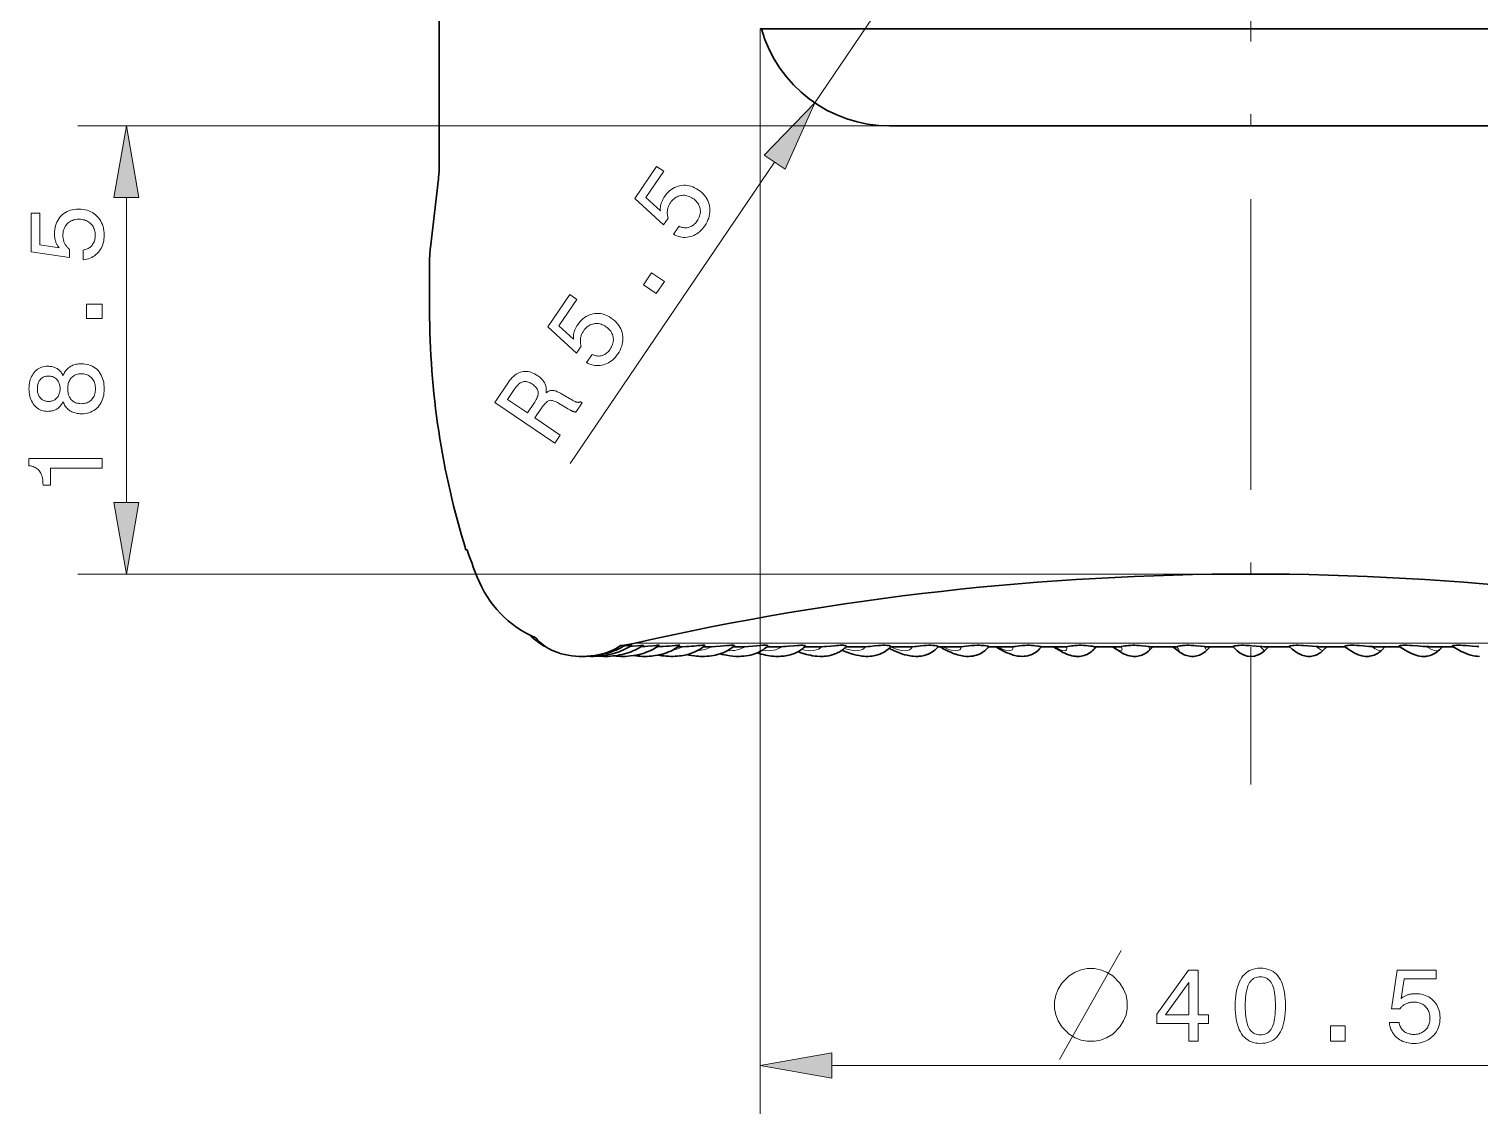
# Model space of a CAD drawing. Extents: x 0 to 297, y 0 to 546.
# Drawn here: x 107.9 to 167.8, y 94.2 to 139 of the extents above; entities that cross this region are included whole.
import ezdxf

# ---------------------------------------------------------------- set-up
doc = ezdxf.new("R2010")
doc.units = 0
doc.linetypes.add('DASHDOT', pattern=[18.5, 12, -3, 0.5, -3])

msp = doc.modelspace()

# ---------------------------------------------------------------- linework, layer by layer
at = {"color": 7, "linetype": 'DASHDOT', "lineweight": 13}
msp.add_line((158.337, 390.949), (158.337, 107.784), dxfattribs=at)
at = {"color": 7, "lineweight": 30}
for p, q in [((124.837, 133.37), (124.837, 249.87)), ((178.587, 138.97), (138.087, 138.97)), ((178.537, 138.97), (138.137, 138.97)), ((173.245, 134.97), (143.428, 134.97))]:
    msp.add_line(p, q, dxfattribs=at)
at = {"color": 7, "lineweight": 13, "ltscale": 0.1375}
msp.add_line((143.428, 140.47), (140.341, 135.918), dxfattribs=at)
at = {"color": 7, "lineweight": 13}
for p, q in [((138.087, 138.97), (138.087, 94.179)), ((143.428, 134.97), (109.917, 134.97)), ((158.335, 116.47), (109.917, 116.47)), ((180.638, 113.619), (132.925, 113.619)), ((141.041, 96.179), (175.632, 96.179))]:
    msp.add_line(p, q, dxfattribs=at)
at = {"color": 7, "lineweight": 13, "ltscale": 0.375788}
msp.add_line((138.682, 133.473), (130.245, 121.033), dxfattribs=at)
at = {"color": 7, "lineweight": 30, "ltscale": 0.071415}
msp.add_line((124.803, 132.788), (124.471, 129.951), dxfattribs=at)
at = {"color": 7, "lineweight": 13, "ltscale": 0.314779}
msp.add_line((111.917, 119.424), (111.917, 132.015), dxfattribs=at)
at = {"color": 7, "lineweight": 30, "ltscale": 0.05}
msp.add_line((124.437, 127.37), (124.437, 129.37), dxfattribs=at)
at = {"color": 7, "lineweight": 30, "ltscale": 0.00125}
msp.add_line((125.937, 117.47), (125.987, 117.47), dxfattribs=at)
at = {"color": 7, "lineweight": 30, "ltscale": 0.005158}
msp.add_line((132.305, 113.506), (132.51, 113.529), dxfattribs=at)
at = {"color": 7, "lineweight": 30, "ltscale": 0.000461597}
msp.add_line((133.836, 113.47), (133.854, 113.47), dxfattribs=at)
at = {"color": 7, "lineweight": 30, "ltscale": 0.003075}
msp.add_line((134.821, 113.47), (134.698, 113.47), dxfattribs=at)
at = {"color": 7, "lineweight": 30, "ltscale": 0.001268}
msp.add_line((134.821, 113.47), (134.872, 113.47), dxfattribs=at)
at = {"color": 7, "lineweight": 30, "ltscale": 0.00685}
msp.add_line((136.02, 113.47), (135.746, 113.47), dxfattribs=at)
at = {"color": 7, "lineweight": 30, "ltscale": 0.001198}
msp.add_line((136.02, 113.47), (136.068, 113.47), dxfattribs=at)
at = {"color": 7, "lineweight": 30, "ltscale": 0.010408}
msp.add_line((137.389, 113.47), (136.973, 113.47), dxfattribs=at)
at = {"color": 7, "lineweight": 30, "ltscale": 0.00112}
msp.add_line((137.389, 113.47), (137.434, 113.47), dxfattribs=at)
at = {"color": 7, "lineweight": 30, "ltscale": 0.013711}
msp.add_line((138.918, 113.47), (138.369, 113.47), dxfattribs=at)
at = {"color": 7, "lineweight": 30, "ltscale": 0.001033}
msp.add_line((138.918, 113.47), (138.959, 113.47), dxfattribs=at)
at = {"color": 7, "lineweight": 30, "ltscale": 0.016713}
msp.add_line((140.594, 113.47), (139.926, 113.47), dxfattribs=at)
at = {"color": 7, "lineweight": 30, "ltscale": 0.000938062}
msp.add_line((140.594, 113.47), (140.632, 113.47), dxfattribs=at)
at = {"color": 7, "lineweight": 30, "ltscale": 0.001349}
msp.add_line((141.464, 113.326), (141.513, 113.305), dxfattribs=at)
at = {"color": 7, "lineweight": 30, "ltscale": 0.019366}
msp.add_line((142.405, 113.47), (141.631, 113.47), dxfattribs=at)
at = {"color": 7, "lineweight": 30, "ltscale": 0.000835832}
msp.add_line((142.405, 113.47), (142.439, 113.47), dxfattribs=at)
at = {"color": 7, "lineweight": 30, "ltscale": 0.021621}
msp.add_line((144.338, 113.47), (143.473, 113.47), dxfattribs=at)
at = {"color": 7, "lineweight": 30, "ltscale": 0.00072788}
msp.add_line((144.338, 113.47), (144.367, 113.47), dxfattribs=at)
at = {"color": 7, "lineweight": 30, "ltscale": 0.000795094}
msp.add_line((145.422, 113.448), (145.442, 113.472), dxfattribs=at)
at = {"color": 7, "lineweight": 30, "ltscale": 0.023631}
msp.add_line((146.377, 113.47), (145.432, 113.47), dxfattribs=at)
at = {"color": 7, "lineweight": 30, "ltscale": 8.605e-05}
msp.add_line((145.442, 113.472), (145.443, 113.476), dxfattribs=at)
at = {"color": 7, "lineweight": 30, "ltscale": 0.000613828}
msp.add_line((146.377, 113.47), (146.401, 113.47), dxfattribs=at)
at = {"color": 7, "lineweight": 30, "ltscale": 0.002291}
msp.add_line((147.461, 113.402), (147.522, 113.47), dxfattribs=at)
at = {"color": 7, "lineweight": 30, "ltscale": 0.00040278}
msp.add_line((147.522, 113.47), (147.507, 113.476), dxfattribs=at)
at = {"color": 7, "lineweight": 30, "ltscale": 0.024622}
msp.add_line((148.507, 113.47), (147.522, 113.47), dxfattribs=at)
at = {"color": 7, "lineweight": 30, "ltscale": 0.000495201}
msp.add_line((148.507, 113.47), (148.527, 113.47), dxfattribs=at)
at = {"color": 7, "lineweight": 30, "ltscale": 0.003579}
msp.add_line((149.605, 113.365), (149.703, 113.47), dxfattribs=at)
at = {"color": 7, "lineweight": 30, "ltscale": 0.001037}
msp.add_line((149.695, 113.47), (149.654, 113.476), dxfattribs=at)
at = {"color": 7, "lineweight": 30, "ltscale": 0.025427}
msp.add_line((150.712, 113.47), (149.695, 113.47), dxfattribs=at)
at = {"color": 7, "lineweight": 30, "ltscale": 0.000372766}
msp.add_line((150.712, 113.47), (150.727, 113.47), dxfattribs=at)
at = {"color": 7, "lineweight": 30, "ltscale": 0.004578}
for p, q in [((151.839, 113.338), (151.967, 113.47)), ((166.126, 113.338), (166.254, 113.47))]:
    msp.add_line(p, q, dxfattribs=at)
at = {"color": 7, "lineweight": 30, "ltscale": 0.026038}
msp.add_line((152.975, 113.47), (151.933, 113.47), dxfattribs=at)
at = {"color": 7, "lineweight": 30, "ltscale": 0.003737}
msp.add_line((152.637, 113.47), (152.758, 113.382), dxfattribs=at)
at = {"color": 7, "lineweight": 30, "ltscale": 0.00024768}
msp.add_line((152.975, 113.47), (152.985, 113.47), dxfattribs=at)
at = {"color": 7, "lineweight": 30, "ltscale": 0.005289}
msp.add_line((154.146, 113.319), (154.294, 113.47), dxfattribs=at)
at = {"color": 7, "lineweight": 30, "ltscale": 0.02645}
msp.add_line((155.278, 113.47), (154.22, 113.47), dxfattribs=at)
at = {"color": 7, "lineweight": 30, "ltscale": 0.001969}
msp.add_line((155.175, 113.419), (155.114, 113.47), dxfattribs=at)
at = {"color": 7, "lineweight": 30, "ltscale": 0.000121143}
msp.add_line((155.278, 113.47), (155.283, 113.47), dxfattribs=at)
at = {"color": 7, "lineweight": 30, "ltscale": 0.005715}
msp.add_line((156.506, 113.308), (156.667, 113.47), dxfattribs=at)
at = {"color": 7, "lineweight": 30, "ltscale": 0.026662}
msp.add_line((157.605, 113.47), (156.539, 113.47), dxfattribs=at)
at = {"color": 7, "lineweight": 30, "ltscale": 0.005868}
msp.add_line((157.771, 113.304), (157.605, 113.47), dxfattribs=at)
at = {"color": 7, "lineweight": 13, "ltscale": 0.00607}
msp.add_line((158.903, 113.304), (158.731, 113.476), dxfattribs=at)
at = {"color": 7, "lineweight": 30, "ltscale": 0.026354}
msp.add_line((159.925, 113.47), (158.871, 113.47), dxfattribs=at)
at = {"color": 7, "lineweight": 30, "ltscale": 0.005858}
msp.add_line((158.903, 113.304), (159.068, 113.47), dxfattribs=at)
at = {"color": 7, "lineweight": 30, "ltscale": 0.025552}
msp.add_line((162.221, 113.47), (161.199, 113.47), dxfattribs=at)
at = {"color": 7, "lineweight": 30, "ltscale": 0.005721}
msp.add_line((161.317, 113.308), (161.478, 113.47), dxfattribs=at)
at = {"color": 7, "lineweight": 30, "ltscale": 0.024408}
msp.add_line((164.482, 113.47), (163.506, 113.47), dxfattribs=at)
at = {"color": 7, "lineweight": 30, "ltscale": 0.005458}
msp.add_line((163.731, 113.319), (163.884, 113.474), dxfattribs=at)
at = {"color": 7, "lineweight": 30, "ltscale": 0.02291}
msp.add_line((166.689, 113.47), (165.773, 113.47), dxfattribs=at)
at = {"color": 7, "lineweight": 13}
for points in [[(139.114, 133.18), (140.341, 135.918), (138.251, 133.765)], [(112.438, 132.015), (111.917, 134.97), (111.396, 132.015)], [(134.51, 130.496), (134.735, 130.827), (134.777, 130.809), (134.82, 130.793), (134.862, 130.781), (134.903, 130.772), (134.945, 130.766), (134.986, 130.763), (135.026, 130.763), (135.067, 130.767), (135.107, 130.774), (135.147, 130.784), (135.186, 130.797), (135.224, 130.812), (135.26, 130.831), (135.296, 130.853), (135.33, 130.878), (135.363, 130.906), (135.395, 130.936), (135.426, 130.97), (135.455, 131.006), (135.484, 131.045), (135.515, 131.095), (135.543, 131.145), (135.566, 131.196), (135.584, 131.246), (135.598, 131.296), (135.608, 131.347), (135.614, 131.397), (135.615, 131.448), (135.612, 131.499), (135.604, 131.55), (135.592, 131.6), (135.577, 131.648), (135.557, 131.695), (135.533, 131.74), (135.506, 131.783), (135.474, 131.824), (135.438, 131.864), (135.399, 131.902), (135.355, 131.938), (135.307, 131.972), (135.257, 132.005), (135.206, 132.032), (135.156, 132.056), (135.105, 132.075), (135.055, 132.089), (135.004, 132.099), (134.954, 132.105), (134.903, 132.106), (134.853, 132.103), (134.803, 132.096), (134.753, 132.084), (134.705, 132.068), (134.659, 132.048), (134.614, 132.024), (134.571, 131.996), (134.529, 131.964), (134.489, 131.928), (134.451, 131.888), (134.414, 131.843), (134.379, 131.795), (134.36, 131.765), (134.343, 131.736), (134.327, 131.706), (134.313, 131.677), (134.3, 131.646), (134.288, 131.616), (134.278, 131.585), (134.27, 131.554), (134.263, 131.523), (134.258, 131.491), (134.254, 131.459), (134.251, 131.427), (134.25, 131.395), (134.251, 131.363), (134.253, 131.331), (134.257, 131.298), (134.262, 131.266), (134.269, 131.233), (134.277, 131.2), (134.287, 131.167), (134.094, 130.882), (132.911, 131.97), (133.811, 133.296), (134.104, 133.097), (133.366, 132.01), (133.967, 131.458), (133.964, 131.486), (133.962, 131.515), (133.962, 131.544), (133.962, 131.572), (133.964, 131.601), (133.967, 131.631), (133.971, 131.66), (133.976, 131.689), (133.983, 131.719), (133.99, 131.749), (133.999, 131.779), (134.009, 131.808), (134.02, 131.838), (134.032, 131.867), (134.046, 131.896), (134.06, 131.926), (134.075, 131.955), (134.092, 131.984), (134.11, 132.012), (134.129, 132.041), (134.182, 132.114), (134.237, 132.182), (134.295, 132.243), (134.356, 132.298), (134.419, 132.347), (134.485, 132.39), (134.553, 132.427), (134.624, 132.458), (134.697, 132.483), (134.773, 132.502), (134.849, 132.515), (134.926, 132.521), (135.002, 132.52), (135.078, 132.513), (135.153, 132.499), (135.228, 132.479), (135.303, 132.452), (135.378, 132.418), (135.452, 132.378), (135.526, 132.332), (135.601, 132.277), (135.669, 132.22), (135.732, 132.159), (135.788, 132.096), (135.837, 132.03), (135.881, 131.961), (135.918, 131.889), (135.949, 131.814), (135.973, 131.736), (135.991, 131.655), (136.003, 131.573), (136.008, 131.491), (136.006, 131.41), (135.996, 131.328), (135.981, 131.248), (135.958, 131.167), (135.928, 131.087), (135.892, 131.007), (135.848, 130.927), (135.798, 130.848), (135.749, 130.78), (135.698, 130.717), (135.645, 130.66), (135.589, 130.608), (135.531, 130.56), (135.47, 130.518), (135.408, 130.481), (135.342, 130.449), (135.275, 130.422), (135.205, 130.4), (135.134, 130.384), (135.064, 130.373), (134.994, 130.368), (134.924, 130.369), (134.854, 130.376), (134.784, 130.388), (134.715, 130.406), (134.647, 130.43), (134.578, 130.46)], [(110.135, 129.445), (110.135, 129.846), (110.181, 129.854), (110.225, 129.865), (110.266, 129.878), (110.306, 129.894), (110.344, 129.912), (110.379, 129.933), (110.413, 129.956), (110.444, 129.982), (110.474, 130.01), (110.501, 130.041), (110.526, 130.073), (110.548, 130.108), (110.568, 130.144), (110.585, 130.182), (110.6, 130.222), (110.612, 130.263), (110.621, 130.306), (110.627, 130.351), (110.631, 130.398), (110.633, 130.446), (110.631, 130.506), (110.625, 130.562), (110.616, 130.617), (110.603, 130.669), (110.587, 130.718), (110.567, 130.766), (110.543, 130.811), (110.515, 130.853), (110.484, 130.893), (110.449, 130.931), (110.411, 130.966), (110.371, 130.997), (110.329, 131.025), (110.284, 131.049), (110.237, 131.069), (110.187, 131.085), (110.136, 131.098), (110.082, 131.107), (110.025, 131.113), (109.967, 131.115), (109.907, 131.113), (109.849, 131.107), (109.794, 131.098), (109.742, 131.086), (109.692, 131.069), (109.644, 131.049), (109.6, 131.026), (109.557, 130.999), (109.517, 130.968), (109.48, 130.933), (109.445, 130.896), (109.414, 130.856), (109.387, 130.813), (109.364, 130.768), (109.344, 130.721), (109.327, 130.671), (109.315, 130.619), (109.305, 130.564), (109.3, 130.506), (109.298, 130.446), (109.299, 130.412), (109.301, 130.378), (109.304, 130.344), (109.309, 130.311), (109.316, 130.279), (109.323, 130.247), (109.332, 130.216), (109.343, 130.186), (109.355, 130.156), (109.368, 130.127), (109.382, 130.099), (109.398, 130.071), (109.416, 130.044), (109.434, 130.017), (109.454, 129.992), (109.476, 129.967), (109.498, 129.943), (109.522, 129.92), (109.548, 129.897), (109.574, 129.875), (109.574, 129.531), (107.985, 129.768), (107.985, 131.37), (108.339, 131.37), (108.339, 130.056), (109.146, 129.936), (109.128, 129.958), (109.11, 129.981), (109.094, 130.004), (109.078, 130.029), (109.063, 130.054), (109.049, 130.079), (109.036, 130.106), (109.024, 130.133), (109.012, 130.161), (109.002, 130.19), (108.993, 130.22), (108.984, 130.25), (108.977, 130.281), (108.97, 130.312), (108.965, 130.343), (108.96, 130.376), (108.957, 130.408), (108.954, 130.442), (108.953, 130.475), (108.952, 130.51), (108.955, 130.6), (108.963, 130.687), (108.977, 130.77), (108.996, 130.85), (109.021, 130.926), (109.051, 130.999), (109.087, 131.068), (109.128, 131.133), (109.174, 131.195), (109.227, 131.253), (109.283, 131.306), (109.343, 131.354), (109.406, 131.396), (109.473, 131.433), (109.543, 131.464), (109.617, 131.489), (109.694, 131.509), (109.774, 131.523), (109.858, 131.531), (109.945, 131.534), (110.038, 131.531), (110.127, 131.522), (110.213, 131.507), (110.295, 131.487), (110.373, 131.46), (110.448, 131.427), (110.519, 131.388), (110.586, 131.343), (110.65, 131.293), (110.711, 131.236), (110.766, 131.174), (110.816, 131.109), (110.86, 131.041), (110.898, 130.968), (110.931, 130.893), (110.957, 130.813), (110.977, 130.73), (110.992, 130.643), (111.001, 130.553), (111.004, 130.459), (111.001, 130.376), (110.994, 130.295), (110.982, 130.218), (110.965, 130.143), (110.944, 130.071), (110.918, 130.003), (110.887, 129.937), (110.851, 129.874), (110.81, 129.813), (110.764, 129.756), (110.715, 129.703), (110.663, 129.654), (110.607, 129.611), (110.549, 129.572), (110.488, 129.539), (110.423, 129.51), (110.356, 129.486), (110.285, 129.468), (110.212, 129.454)], [(133.795, 128.049), (133.263, 128.41), (133.598, 128.903), (134.13, 128.543)], [(110.917, 127.018), (110.274, 127.018), (110.274, 127.615), (110.917, 127.615)], [(130.919, 125.202), (131.144, 125.534), (131.187, 125.515), (131.229, 125.5), (131.271, 125.487), (131.313, 125.478), (131.354, 125.472), (131.395, 125.469), (131.436, 125.47), (131.476, 125.473), (131.516, 125.48), (131.556, 125.49), (131.595, 125.503), (131.633, 125.519), (131.67, 125.538), (131.705, 125.56), (131.74, 125.584), (131.773, 125.612), (131.805, 125.643), (131.835, 125.676), (131.865, 125.713), (131.893, 125.752), (131.925, 125.802), (131.952, 125.852), (131.975, 125.902), (131.994, 125.952), (132.008, 126.003), (132.018, 126.053), (132.023, 126.104), (132.024, 126.155), (132.021, 126.205), (132.013, 126.256), (132.002, 126.306), (131.986, 126.355), (131.966, 126.401), (131.943, 126.446), (131.915, 126.489), (131.883, 126.531), (131.848, 126.57), (131.808, 126.608), (131.764, 126.645), (131.717, 126.679), (131.666, 126.711), (131.616, 126.739), (131.565, 126.762), (131.515, 126.781), (131.464, 126.796), (131.414, 126.806), (131.363, 126.812), (131.313, 126.813), (131.262, 126.81), (131.212, 126.802), (131.163, 126.791), (131.115, 126.775), (131.068, 126.755), (131.023, 126.731), (130.98, 126.703), (130.939, 126.671), (130.899, 126.634), (130.861, 126.594), (130.824, 126.55), (130.789, 126.501), (130.77, 126.472), (130.752, 126.443), (130.736, 126.413), (130.722, 126.383), (130.709, 126.353), (130.698, 126.322), (130.688, 126.292), (130.679, 126.261), (130.672, 126.229), (130.667, 126.198), (130.663, 126.166), (130.661, 126.134), (130.66, 126.102), (130.66, 126.07), (130.663, 126.037), (130.666, 126.005), (130.672, 125.972), (130.678, 125.939), (130.687, 125.906), (130.697, 125.873), (130.504, 125.589), (129.321, 126.677), (130.22, 128.003), (130.513, 127.804), (129.776, 126.717), (130.377, 126.164), (130.374, 126.193), (130.372, 126.221), (130.371, 126.25), (130.372, 126.279), (130.373, 126.308), (130.376, 126.337), (130.38, 126.367), (130.386, 126.396), (130.392, 126.426), (130.4, 126.455), (130.409, 126.485), (130.418, 126.515), (130.43, 126.544), (130.442, 126.574), (130.455, 126.603), (130.469, 126.632), (130.485, 126.661), (130.501, 126.69), (130.519, 126.719), (130.538, 126.747), (130.591, 126.821), (130.647, 126.888), (130.705, 126.949), (130.765, 127.005), (130.829, 127.054), (130.894, 127.097), (130.962, 127.134), (131.033, 127.165), (131.106, 127.19), (131.182, 127.209), (131.259, 127.221), (131.335, 127.227), (131.411, 127.227), (131.487, 127.219), (131.563, 127.206), (131.638, 127.185), (131.713, 127.158), (131.787, 127.125), (131.861, 127.085), (131.935, 127.038), (132.01, 126.984), (132.079, 126.926), (132.141, 126.866), (132.197, 126.803), (132.247, 126.736), (132.29, 126.667), (132.327, 126.595), (132.358, 126.52), (132.383, 126.442), (132.401, 126.362), (132.412, 126.279), (132.417, 126.198), (132.415, 126.116), (132.406, 126.035), (132.39, 125.954), (132.367, 125.873), (132.338, 125.793), (132.301, 125.713), (132.258, 125.633), (132.207, 125.554), (132.159, 125.487), (132.107, 125.424), (132.054, 125.367), (131.998, 125.314), (131.94, 125.267), (131.88, 125.225), (131.817, 125.188), (131.752, 125.155), (131.684, 125.129), (131.615, 125.107), (131.544, 125.09), (131.473, 125.079), (131.403, 125.075), (131.333, 125.075), (131.263, 125.082), (131.194, 125.095), (131.125, 125.113), (131.056, 125.137), (130.987, 125.167)], [(109.302, 123.582), (109.284, 123.543), (109.264, 123.507), (109.242, 123.472), (109.219, 123.439), (109.195, 123.409), (109.17, 123.38), (109.144, 123.353), (109.116, 123.328), (109.086, 123.306), (109.056, 123.285), (109.024, 123.266), (108.991, 123.249), (108.956, 123.234), (108.92, 123.221), (108.882, 123.21), (108.843, 123.202), (108.802, 123.195), (108.76, 123.19), (108.717, 123.187), (108.672, 123.186), (108.605, 123.188), (108.54, 123.196), (108.477, 123.209), (108.418, 123.227), (108.361, 123.25), (108.306, 123.279), (108.254, 123.312), (108.205, 123.351), (108.158, 123.395), (108.113, 123.444), (108.073, 123.497), (108.036, 123.554), (108.004, 123.613), (107.976, 123.676), (107.952, 123.742), (107.933, 123.81), (107.918, 123.882), (107.907, 123.958), (107.901, 124.036), (107.898, 124.118), (107.901, 124.199), (107.907, 124.278), (107.918, 124.353), (107.933, 124.426), (107.952, 124.495), (107.976, 124.56), (108.004, 124.623), (108.036, 124.682), (108.073, 124.738), (108.113, 124.791), (108.158, 124.84), (108.205, 124.883), (108.254, 124.922), (108.306, 124.955), (108.361, 124.983), (108.418, 125.006), (108.477, 125.024), (108.54, 125.037), (108.605, 125.045), (108.672, 125.047), (108.717, 125.046), (108.761, 125.043), (108.803, 125.039), (108.844, 125.032), (108.883, 125.023), (108.921, 125.012), (108.958, 125), (108.993, 124.985), (109.026, 124.969), (109.058, 124.95), (109.088, 124.93), (109.118, 124.907), (109.145, 124.883), (109.172, 124.856), (109.197, 124.827), (109.221, 124.797), (109.243, 124.764), (109.264, 124.729), (109.284, 124.692), (109.302, 124.653), (109.322, 124.701), (109.344, 124.747), (109.367, 124.79), (109.393, 124.831), (109.42, 124.869), (109.449, 124.905), (109.481, 124.939), (109.514, 124.97), (109.55, 124.999), (109.587, 125.025), (109.626, 125.049), (109.667, 125.07), (109.71, 125.089), (109.754, 125.105), (109.801, 125.119), (109.848, 125.131), (109.898, 125.139), (109.949, 125.146), (110.002, 125.149), (110.057, 125.151), (110.142, 125.148), (110.223, 125.139), (110.301, 125.125), (110.375, 125.106), (110.446, 125.081), (110.513, 125.05), (110.577, 125.014), (110.637, 124.972), (110.693, 124.924), (110.747, 124.871), (110.795, 124.813), (110.839, 124.752), (110.878, 124.686), (110.911, 124.617), (110.939, 124.543), (110.963, 124.466), (110.981, 124.385), (110.993, 124.299), (111.001, 124.21), (111.004, 124.118), (111.001, 124.025), (110.993, 123.936), (110.981, 123.851), (110.963, 123.769), (110.939, 123.692), (110.911, 123.619), (110.878, 123.55), (110.839, 123.484), (110.795, 123.423), (110.747, 123.365), (110.693, 123.312), (110.637, 123.265), (110.577, 123.223), (110.513, 123.187), (110.446, 123.156), (110.375, 123.131), (110.301, 123.112), (110.223, 123.098), (110.142, 123.089), (110.057, 123.087), (110.002, 123.088), (109.949, 123.092), (109.898, 123.098), (109.848, 123.107), (109.801, 123.118), (109.754, 123.132), (109.71, 123.148), (109.667, 123.167), (109.626, 123.188), (109.587, 123.212), (109.55, 123.238), (109.514, 123.267), (109.481, 123.298), (109.449, 123.331), (109.42, 123.367), (109.393, 123.405), (109.367, 123.446), (109.344, 123.489), (109.322, 123.534)], [(108.706, 123.597), (108.748, 123.598), (108.788, 123.603), (108.827, 123.61), (108.864, 123.62), (108.9, 123.632), (108.934, 123.648), (108.966, 123.667), (108.996, 123.688), (109.025, 123.712), (109.052, 123.739), (109.076, 123.769), (109.099, 123.8), (109.118, 123.833), (109.135, 123.868), (109.15, 123.905), (109.161, 123.944), (109.171, 123.984), (109.177, 124.027), (109.181, 124.071), (109.182, 124.118), (109.181, 124.164), (109.177, 124.209), (109.171, 124.252), (109.161, 124.293), (109.15, 124.332), (109.135, 124.369), (109.118, 124.404), (109.099, 124.437), (109.076, 124.469), (109.052, 124.498), (109.025, 124.525), (108.996, 124.549), (108.966, 124.571), (108.934, 124.589), (108.9, 124.605), (108.864, 124.618), (108.827, 124.628), (108.788, 124.635), (108.748, 124.639), (108.706, 124.64), (108.664, 124.639), (108.623, 124.635), (108.585, 124.628), (108.548, 124.618), (108.514, 124.606), (108.481, 124.59), (108.45, 124.572), (108.42, 124.551), (108.393, 124.528), (108.367, 124.501), (108.344, 124.472), (108.323, 124.441), (108.305, 124.408), (108.289, 124.373), (108.275, 124.336), (108.264, 124.296), (108.255, 124.255), (108.249, 124.211), (108.245, 124.165), (108.244, 124.118), (108.245, 124.07), (108.249, 124.025), (108.255, 123.981), (108.264, 123.94), (108.275, 123.901), (108.289, 123.864), (108.305, 123.829), (108.323, 123.796), (108.344, 123.765), (108.367, 123.736), (108.393, 123.71), (108.42, 123.686), (108.45, 123.665), (108.481, 123.647), (108.514, 123.632), (108.548, 123.619), (108.585, 123.609), (108.623, 123.602), (108.664, 123.598)], [(110.049, 123.502), (110.102, 123.504), (110.154, 123.509), (110.203, 123.517), (110.25, 123.528), (110.294, 123.543), (110.336, 123.562), (110.376, 123.583), (110.414, 123.608), (110.449, 123.636), (110.482, 123.667), (110.512, 123.702), (110.539, 123.738), (110.563, 123.777), (110.584, 123.819), (110.601, 123.863), (110.616, 123.909), (110.627, 123.958), (110.635, 124.008), (110.64, 124.062), (110.641, 124.118), (110.64, 124.174), (110.635, 124.227), (110.627, 124.279), (110.616, 124.328), (110.601, 124.374), (110.584, 124.418), (110.563, 124.46), (110.539, 124.499), (110.512, 124.535), (110.482, 124.57), (110.449, 124.601), (110.414, 124.629), (110.376, 124.654), (110.336, 124.676), (110.294, 124.694), (110.25, 124.709), (110.203, 124.72), (110.154, 124.729), (110.102, 124.734), (110.049, 124.735), (109.999, 124.734), (109.951, 124.729), (109.905, 124.72), (109.862, 124.709), (109.82, 124.694), (109.781, 124.676), (109.744, 124.655), (109.709, 124.63), (109.676, 124.602), (109.645, 124.571), (109.617, 124.537), (109.592, 124.5), (109.569, 124.461), (109.55, 124.419), (109.534, 124.375), (109.52, 124.329), (109.51, 124.28), (109.502, 124.228), (109.498, 124.174), (109.496, 124.118), (109.498, 124.061), (109.502, 124.008), (109.51, 123.957), (109.52, 123.908), (109.534, 123.861), (109.55, 123.818), (109.569, 123.776), (109.592, 123.737), (109.617, 123.701), (109.645, 123.666), (109.676, 123.635), (109.709, 123.607), (109.744, 123.583), (109.781, 123.561), (109.82, 123.543), (109.862, 123.528), (109.905, 123.517), (109.951, 123.509), (109.999, 123.504)], [(129.606, 121.874), (127.127, 123.555), (127.689, 124.384), (127.74, 124.454), (127.791, 124.519), (127.844, 124.577), (127.898, 124.63), (127.953, 124.676), (128.01, 124.717), (128.068, 124.751), (128.127, 124.78), (128.187, 124.803), (128.248, 124.82), (128.311, 124.831), (128.374, 124.835), (128.438, 124.834), (128.503, 124.827), (128.568, 124.813), (128.634, 124.794), (128.701, 124.768), (128.768, 124.737), (128.836, 124.699), (128.905, 124.655), (128.944, 124.627), (128.982, 124.598), (129.016, 124.568), (129.049, 124.538), (129.079, 124.506), (129.107, 124.474), (129.132, 124.441), (129.155, 124.408), (129.176, 124.373), (129.194, 124.338), (129.21, 124.302), (129.223, 124.265), (129.234, 124.227), (129.243, 124.189), (129.249, 124.15), (129.253, 124.111), (129.254, 124.071), (129.253, 124.03), (129.25, 123.988), (129.244, 123.946), (129.271, 123.966), (129.298, 123.985), (129.324, 124.001), (129.351, 124.014), (129.378, 124.026), (129.404, 124.035), (129.431, 124.042), (129.457, 124.047), (129.484, 124.05), (129.51, 124.051), (129.537, 124.049), (129.567, 124.044), (129.599, 124.037), (129.633, 124.026), (129.669, 124.014), (129.708, 123.998), (129.748, 123.979), (129.791, 123.958), (129.836, 123.934), (129.883, 123.907), (130.304, 123.66), (130.33, 123.645), (130.356, 123.631), (130.38, 123.618), (130.404, 123.606), (130.426, 123.596), (130.446, 123.587), (130.466, 123.579), (130.485, 123.573), (130.502, 123.567), (130.518, 123.563), (130.533, 123.56), (130.549, 123.558), (130.564, 123.557), (130.578, 123.557), (130.593, 123.558), (130.607, 123.56), (130.621, 123.563), (130.635, 123.567), (130.649, 123.572), (130.663, 123.577), (130.731, 123.531), (130.476, 123.156), (130.464, 123.157), (130.452, 123.159), (130.439, 123.161), (130.425, 123.164), (130.411, 123.168), (130.396, 123.172), (130.38, 123.178), (130.364, 123.183), (130.346, 123.19), (130.329, 123.198), (130.31, 123.206), (130.29, 123.215), (130.269, 123.225), (130.248, 123.236), (130.225, 123.247), (130.201, 123.26), (130.176, 123.274), (130.15, 123.288), (130.124, 123.304), (130.096, 123.32), (129.763, 123.52), (129.714, 123.548), (129.667, 123.573), (129.622, 123.594), (129.58, 123.611), (129.541, 123.624), (129.504, 123.634), (129.469, 123.64), (129.437, 123.642), (129.407, 123.64), (129.38, 123.635), (129.352, 123.625), (129.323, 123.608), (129.292, 123.586), (129.258, 123.557), (129.223, 123.522), (129.185, 123.481), (129.146, 123.434), (129.104, 123.381), (129.061, 123.321), (129.015, 123.255), (128.784, 122.915), (129.831, 122.205)], [(127.93, 124.086), (127.655, 123.681), (128.481, 123.121), (128.74, 123.503), (128.777, 123.56), (128.81, 123.615), (128.839, 123.668), (128.864, 123.719), (128.884, 123.767), (128.9, 123.813), (128.911, 123.857), (128.918, 123.898), (128.921, 123.938), (128.92, 123.975), (128.914, 124.011), (128.904, 124.046), (128.891, 124.08), (128.873, 124.114), (128.85, 124.148), (128.824, 124.181), (128.794, 124.213), (128.76, 124.245), (128.721, 124.276), (128.679, 124.307), (128.635, 124.334), (128.592, 124.358), (128.551, 124.378), (128.51, 124.394), (128.471, 124.406), (128.432, 124.414), (128.394, 124.418), (128.357, 124.418), (128.322, 124.415), (128.287, 124.407), (128.252, 124.395), (128.217, 124.378), (128.182, 124.357), (128.147, 124.332), (128.112, 124.302), (128.076, 124.268), (128.04, 124.229), (128.003, 124.186), (127.967, 124.138)], [(110.917, 120.843), (108.784, 120.843), (108.784, 120.144), (108.478, 120.144), (108.476, 120.219), (108.47, 120.29), (108.463, 120.357), (108.452, 120.42), (108.439, 120.48), (108.424, 120.535), (108.406, 120.587), (108.385, 120.634), (108.362, 120.677), (108.336, 120.717), (108.307, 120.753), (108.275, 120.786), (108.239, 120.816), (108.201, 120.843), (108.158, 120.867), (108.113, 120.888), (108.064, 120.906), (108.012, 120.921), (107.957, 120.933), (107.898, 120.943), (107.898, 121.236), (110.917, 121.236)], [(111.396, 119.424), (111.917, 116.47), (112.438, 119.424)], [(151.888, 100.179), (151.588, 100.179), (151.338, 100.129), (151.088, 100.029), (150.838, 99.879), (150.538, 99.579), (150.388, 99.329), (150.288, 99.079), (150.238, 98.829), (150.238, 98.529), (150.288, 98.279), (150.388, 98.029), (150.538, 97.779), (150.838, 97.479), (151.088, 97.329), (151.338, 97.229), (151.588, 97.179), (151.888, 97.179), (152.138, 97.229), (152.388, 97.329), (152.638, 97.479), (152.938, 97.779), (153.088, 98.029), (153.188, 98.279), (153.238, 98.529), (153.238, 98.829), (153.188, 99.079), (153.088, 99.329), (152.938, 99.579), (152.638, 99.879), (152.388, 100.029), (152.138, 100.129)], [(155.775, 97.179), (155.775, 97.921), (154.457, 97.921), (154.457, 98.3), (155.771, 100.111), (156.163, 100.111), (156.163, 98.266), (156.591, 98.266), (156.591, 97.921), (156.163, 97.921), (156.163, 97.179)], [(157.695, 98.642), (157.698, 98.79), (157.706, 98.932), (157.719, 99.066), (157.738, 99.192), (157.762, 99.312), (157.791, 99.424), (157.826, 99.529), (157.865, 99.627), (157.911, 99.717), (157.961, 99.8), (158.017, 99.876), (158.077, 99.943), (158.142, 100.003), (158.212, 100.055), (158.287, 100.098), (158.367, 100.134), (158.452, 100.162), (158.541, 100.182), (158.636, 100.194), (158.735, 100.198), (158.835, 100.194), (158.93, 100.182), (159.02, 100.162), (159.105, 100.135), (159.185, 100.099), (159.26, 100.056), (159.33, 100.004), (159.395, 99.945), (159.455, 99.878), (159.51, 99.803), (159.559, 99.721), (159.604, 99.631), (159.643, 99.533), (159.678, 99.428), (159.706, 99.316), (159.73, 99.196), (159.748, 99.069), (159.762, 98.934), (159.769, 98.792), (159.772, 98.642), (159.769, 98.492), (159.762, 98.351), (159.748, 98.216), (159.73, 98.089), (159.706, 97.97), (159.678, 97.858), (159.643, 97.753), (159.604, 97.656), (159.559, 97.566), (159.51, 97.484), (159.455, 97.41), (159.395, 97.343), (159.33, 97.284), (159.26, 97.233), (159.185, 97.19), (159.105, 97.155), (159.02, 97.128), (158.93, 97.108), (158.835, 97.096), (158.735, 97.092), (158.636, 97.096), (158.541, 97.108), (158.452, 97.128), (158.367, 97.155), (158.287, 97.191), (158.212, 97.234), (158.142, 97.285), (158.077, 97.345), (158.017, 97.412), (157.961, 97.486), (157.911, 97.569), (157.865, 97.659), (157.826, 97.756), (157.791, 97.861), (157.762, 97.972), (157.738, 98.092), (157.719, 98.218), (157.706, 98.352), (157.698, 98.493)], [(164.062, 97.961), (164.463, 97.961), (164.471, 97.915), (164.482, 97.871), (164.495, 97.83), (164.511, 97.79), (164.529, 97.752), (164.55, 97.717), (164.573, 97.683), (164.599, 97.652), (164.627, 97.622), (164.658, 97.595), (164.691, 97.57), (164.725, 97.548), (164.761, 97.528), (164.799, 97.511), (164.839, 97.496), (164.88, 97.484), (164.924, 97.475), (164.969, 97.469), (165.015, 97.465), (165.064, 97.463), (165.123, 97.465), (165.18, 97.471), (165.234, 97.48), (165.286, 97.493), (165.336, 97.509), (165.383, 97.529), (165.428, 97.553), (165.47, 97.581), (165.511, 97.612), (165.549, 97.647), (165.583, 97.685), (165.615, 97.725), (165.642, 97.767), (165.666, 97.812), (165.686, 97.859), (165.703, 97.909), (165.715, 97.96), (165.725, 98.014), (165.73, 98.071), (165.732, 98.129), (165.73, 98.189), (165.725, 98.247), (165.716, 98.302), (165.703, 98.354), (165.687, 98.404), (165.667, 98.452), (165.643, 98.496), (165.616, 98.539), (165.585, 98.579), (165.551, 98.616), (165.513, 98.651), (165.473, 98.682), (165.431, 98.709), (165.386, 98.732), (165.338, 98.752), (165.288, 98.769), (165.236, 98.781), (165.181, 98.791), (165.124, 98.796), (165.064, 98.798), (165.029, 98.797), (164.995, 98.795), (164.961, 98.792), (164.929, 98.787), (164.896, 98.78), (164.865, 98.773), (164.834, 98.764), (164.803, 98.753), (164.773, 98.741), (164.744, 98.728), (164.716, 98.714), (164.688, 98.698), (164.661, 98.68), (164.635, 98.662), (164.609, 98.642), (164.584, 98.62), (164.56, 98.598), (164.537, 98.574), (164.514, 98.548), (164.492, 98.522), (164.149, 98.522), (164.385, 100.111), (165.987, 100.111), (165.987, 99.757), (164.674, 99.757), (164.553, 98.95), (164.575, 98.968), (164.598, 98.986), (164.622, 99.002), (164.646, 99.018), (164.671, 99.033), (164.697, 99.047), (164.723, 99.06), (164.75, 99.072), (164.779, 99.084), (164.808, 99.094), (164.837, 99.103), (164.867, 99.112), (164.898, 99.119), (164.929, 99.126), (164.961, 99.131), (164.993, 99.136), (165.026, 99.139), (165.059, 99.142), (165.093, 99.143), (165.127, 99.144), (165.217, 99.141), (165.304, 99.133), (165.388, 99.119), (165.467, 99.1), (165.544, 99.075), (165.616, 99.045), (165.685, 99.009), (165.75, 98.968), (165.812, 98.922), (165.87, 98.869), (165.924, 98.813), (165.971, 98.753), (166.014, 98.69), (166.05, 98.623), (166.081, 98.553), (166.106, 98.479), (166.126, 98.402), (166.14, 98.322), (166.149, 98.238), (166.152, 98.151), (166.149, 98.058), (166.14, 97.969), (166.125, 97.883), (166.104, 97.801), (166.077, 97.723), (166.044, 97.648), (166.005, 97.577), (165.961, 97.51), (165.91, 97.446), (165.853, 97.385), (165.792, 97.33), (165.727, 97.28), (165.658, 97.236), (165.586, 97.198), (165.51, 97.165), (165.43, 97.139), (165.347, 97.119), (165.261, 97.104), (165.17, 97.095), (165.076, 97.092), (164.993, 97.095), (164.913, 97.102), (164.835, 97.114), (164.76, 97.13), (164.689, 97.152), (164.62, 97.178), (164.554, 97.209), (164.491, 97.245), (164.431, 97.286), (164.373, 97.331), (164.32, 97.381), (164.271, 97.433), (164.228, 97.489), (164.189, 97.547), (164.156, 97.608), (164.127, 97.673), (164.104, 97.74), (164.085, 97.811), (164.071, 97.884)], [(154.82, 98.266), (155.775, 98.266), (155.775, 99.609)], [(158.109, 98.642), (158.11, 98.521), (158.115, 98.407), (158.122, 98.3), (158.133, 98.199), (158.147, 98.105), (158.163, 98.018), (158.183, 97.937), (158.206, 97.863), (158.232, 97.795), (158.26, 97.734), (158.292, 97.68), (158.328, 97.631), (158.367, 97.587), (158.409, 97.55), (158.455, 97.518), (158.504, 97.492), (158.557, 97.472), (158.613, 97.458), (158.672, 97.449), (158.735, 97.446), (158.798, 97.449), (158.858, 97.458), (158.914, 97.472), (158.966, 97.492), (159.015, 97.518), (159.061, 97.549), (159.103, 97.586), (159.142, 97.629), (159.177, 97.677), (159.208, 97.731), (159.236, 97.791), (159.262, 97.859), (159.284, 97.932), (159.303, 98.013), (159.32, 98.101), (159.333, 98.195), (159.343, 98.297), (159.351, 98.405), (159.355, 98.52), (159.357, 98.642), (159.355, 98.764), (159.351, 98.879), (159.343, 98.988), (159.333, 99.089), (159.32, 99.184), (159.303, 99.272), (159.284, 99.353), (159.262, 99.427), (159.236, 99.494), (159.208, 99.555), (159.177, 99.609), (159.142, 99.657), (159.103, 99.7), (159.061, 99.737), (159.015, 99.768), (158.966, 99.794), (158.914, 99.814), (158.858, 99.828), (158.798, 99.836), (158.735, 99.839), (158.672, 99.836), (158.613, 99.828), (158.557, 99.813), (158.504, 99.793), (158.455, 99.767), (158.409, 99.736), (158.367, 99.698), (158.328, 99.655), (158.292, 99.606), (158.26, 99.551), (158.232, 99.491), (158.206, 99.423), (158.183, 99.349), (158.163, 99.268), (158.147, 99.18), (158.133, 99.086), (158.122, 98.985), (158.115, 98.877), (158.11, 98.763)], [(161.636, 97.179), (161.636, 97.822), (162.232, 97.822), (162.232, 97.179)], [(141.041, 96.7), (138.087, 96.179), (141.041, 95.658)]]:
    msp.add_lwpolyline(points, close=True, dxfattribs=at)
at = {"color": 7, "lineweight": 30}
for points in [[(128.825, 113.833), (128.858, 113.791), (128.893, 113.75), (128.931, 113.709), (128.971, 113.67), (129.052, 113.596), (129.139, 113.527), (129.23, 113.464), (129.324, 113.407), (129.394, 113.368), (129.464, 113.333)], [(132.315, 113.513), (132.215, 113.446), (132.112, 113.385), (132.005, 113.331), (131.895, 113.282), (131.768, 113.234), (131.64, 113.193), (131.51, 113.158), (131.378, 113.129), (131.245, 113.107), (131.089, 113.087), (130.932, 113.075), (130.775, 113.07), (130.618, 113.072), (130.461, 113.08), (130.304, 113.096), (130.16, 113.118), (130.017, 113.146), (129.875, 113.181), (129.805, 113.201), (129.735, 113.224), (129.643, 113.257), (129.553, 113.293), (129.464, 113.333)], [(130.793, 113.07), (130.893, 113.07), (130.992, 113.073), (131.091, 113.078), (131.19, 113.087), (131.288, 113.098), (131.386, 113.112), (131.484, 113.13), (131.574, 113.148), (131.661, 113.169), (131.748, 113.191), (131.878, 113.231), (131.956, 113.258), (132.048, 113.293), (132.138, 113.33), (132.227, 113.371), (132.3, 113.407), (132.371, 113.446), (132.441, 113.486), (132.51, 113.529)], [(130.999, 113.073), (131.099, 113.07), (131.199, 113.07), (131.298, 113.073), (131.397, 113.078), (131.496, 113.086), (131.594, 113.098), (131.691, 113.112), (131.792, 113.13), (131.938, 113.162), (132.039, 113.19), (132.164, 113.228), (132.258, 113.261), (132.349, 113.297), (132.438, 113.336), (132.525, 113.378), (132.607, 113.422), (132.686, 113.468), (132.78, 113.528)], [(131.417, 113.079), (131.516, 113.073), (131.615, 113.07), (131.713, 113.07), (131.812, 113.072), (131.909, 113.078), (132.007, 113.086), (132.104, 113.097), (132.2, 113.112), (132.296, 113.129), (132.391, 113.15), (132.485, 113.174), (132.577, 113.201), (132.67, 113.231), (132.753, 113.262), (132.833, 113.295), (132.911, 113.33), (132.993, 113.371), (133.084, 113.421), (133.194, 113.489), (133.248, 113.525)], [(132.039, 113.089), (132.138, 113.08), (132.236, 113.074), (132.334, 113.07), (132.432, 113.07), (132.53, 113.072), (132.627, 113.078), (132.732, 113.087), (132.865, 113.104), (132.954, 113.12), (133.022, 113.133), (133.103, 113.152), (133.199, 113.177), (133.291, 113.206), (133.383, 113.238), (133.457, 113.268), (133.528, 113.298), (133.626, 113.346), (133.728, 113.402), (133.821, 113.46), (133.91, 113.522)], [(132.46, 113.497), (132.612, 113.513), (132.733, 113.526), (132.768, 113.529), (132.777, 113.529), (132.78, 113.528), (132.78, 113.528), (132.78, 113.528), (132.78, 113.528), (132.78, 113.528), (132.78, 113.528)], [(132.71, 113.482), (132.815, 113.49), (133.026, 113.51), (133.141, 113.522), (133.187, 113.526), (133.234, 113.529), (133.246, 113.528), (133.248, 113.528), (133.248, 113.527), (133.249, 113.527), (133.249, 113.527), (133.249, 113.526), (133.248, 113.526), (133.248, 113.526)], [(132.858, 113.103), (132.95, 113.092), (133.043, 113.082), (133.136, 113.075), (133.228, 113.071), (133.321, 113.07), (133.414, 113.071), (133.506, 113.075), (133.598, 113.082), (133.671, 113.09), (133.744, 113.1), (133.851, 113.118), (133.958, 113.141), (134.047, 113.164), (134.134, 113.19), (134.221, 113.22), (134.306, 113.253), (134.39, 113.29), (134.473, 113.331), (134.553, 113.376), (134.632, 113.424), (134.715, 113.482), (134.763, 113.518)], [(133.17, 113.473), (133.337, 113.482), (133.451, 113.491), (133.678, 113.512), (133.792, 113.523), (133.84, 113.527), (133.89, 113.529), (133.908, 113.527), (133.911, 113.526), (133.912, 113.526), (133.912, 113.525), (133.912, 113.525), (133.912, 113.524), (133.91, 113.522)], [(133.854, 113.47), (133.967, 113.472), (134.085, 113.478), (134.206, 113.485), (134.326, 113.495), (134.451, 113.507), (134.572, 113.519), (134.66, 113.526), (134.696, 113.528), (134.736, 113.529), (134.757, 113.527), (134.763, 113.525), (134.765, 113.524), (134.765, 113.523), (134.766, 113.522), (134.766, 113.521), (134.765, 113.52), (134.763, 113.518)], [(133.87, 113.122), (134.018, 113.099), (134.115, 113.087), (134.208, 113.078), (134.301, 113.073), (134.393, 113.07), (134.486, 113.07), (134.579, 113.073), (134.672, 113.08), (134.755, 113.088), (134.829, 113.098), (134.9, 113.11), (134.971, 113.124), (135.041, 113.14), (135.137, 113.166), (135.25, 113.203), (135.322, 113.23), (135.39, 113.259), (135.5, 113.312), (135.553, 113.341), (135.604, 113.372), (135.661, 113.409), (135.717, 113.448), (135.801, 113.513)], [(134.872, 113.47), (135.026, 113.474), (135.135, 113.48), (135.246, 113.488), (135.357, 113.498), (135.534, 113.515), (135.615, 113.522), (135.704, 113.528), (135.739, 113.529), (135.778, 113.527), (135.797, 113.524), (135.802, 113.521), (135.804, 113.52), (135.804, 113.517), (135.804, 113.516), (135.801, 113.513)], [(135.065, 113.146), (135.155, 113.127), (135.25, 113.11), (135.374, 113.092), (135.456, 113.083), (135.534, 113.076), (135.612, 113.072), (135.697, 113.07), (135.788, 113.07), (135.878, 113.074), (135.977, 113.082), (136.074, 113.094), (136.16, 113.108), (136.243, 113.124), (136.324, 113.145), (136.425, 113.175), (136.491, 113.197), (136.551, 113.221), (136.611, 113.247), (136.67, 113.275), (136.743, 113.313), (136.807, 113.351), (136.869, 113.391), (136.929, 113.435), (136.987, 113.481), (137.017, 113.507)], [(136.068, 113.47), (136.244, 113.476), (136.43, 113.489), (136.566, 113.501), (136.704, 113.514), (136.819, 113.524), (136.872, 113.527), (136.937, 113.529), (136.972, 113.528), (136.997, 113.525), (137.009, 113.522), (137.016, 113.519), (137.02, 113.516), (137.021, 113.513), (137.02, 113.509), (137.017, 113.507)], [(136.433, 113.177), (136.522, 113.154), (136.61, 113.134), (136.7, 113.116), (136.842, 113.094), (136.961, 113.08), (137.077, 113.072), (137.143, 113.07), (137.231, 113.07), (137.314, 113.073), (137.405, 113.079), (137.502, 113.091), (137.598, 113.106), (137.688, 113.126), (137.778, 113.15), (137.854, 113.174), (137.926, 113.201), (137.998, 113.231), (138.069, 113.266), (138.122, 113.294), (138.207, 113.346), (138.252, 113.377), (138.296, 113.409), (138.35, 113.453), (138.403, 113.5)], [(137.434, 113.47), (137.59, 113.475), (137.78, 113.489), (137.94, 113.504), (138.087, 113.518), (138.206, 113.527), (138.259, 113.529), (138.325, 113.528), (138.369, 113.524), (138.395, 113.517), (138.404, 113.512), (138.406, 113.509), (138.406, 113.506), (138.406, 113.504), (138.403, 113.5)], [(137.964, 113.216), (138.047, 113.19), (138.131, 113.167), (138.215, 113.145), (138.299, 113.127), (138.382, 113.11), (138.467, 113.096), (138.552, 113.085), (138.636, 113.077), (138.722, 113.072), (138.795, 113.07), (138.866, 113.07), (138.938, 113.073), (139.01, 113.078), (139.068, 113.084), (139.133, 113.094), (139.199, 113.105), (139.265, 113.12), (139.33, 113.137), (139.409, 113.161), (139.495, 113.194), (139.579, 113.231), (139.663, 113.275), (139.745, 113.326), (139.828, 113.386), (139.87, 113.419), (139.91, 113.455), (139.949, 113.493)], [(138.959, 113.47), (139.045, 113.472), (139.136, 113.477), (139.243, 113.486), (139.472, 113.508), (139.628, 113.522), (139.698, 113.526), (139.762, 113.529), (139.818, 113.529), (139.865, 113.526), (139.901, 113.522), (139.927, 113.516), (139.945, 113.508), (139.951, 113.503), (139.952, 113.5), (139.952, 113.496), (139.949, 113.493)], [(139.645, 113.265), (139.768, 113.221), (139.913, 113.175), (139.995, 113.152), (140.076, 113.132), (140.158, 113.115), (140.249, 113.098), (140.361, 113.083), (140.433, 113.076), (140.557, 113.07), (140.62, 113.07), (140.683, 113.072), (140.745, 113.076), (140.825, 113.084), (140.92, 113.099), (141.017, 113.121), (141.098, 113.144), (141.178, 113.172), (141.246, 113.201), (141.296, 113.225), (141.343, 113.25), (141.39, 113.277), (141.435, 113.306), (141.477, 113.336), (141.518, 113.367), (141.592, 113.431), (141.646, 113.485)], [(140.632, 113.47), (140.743, 113.474), (140.823, 113.479), (140.997, 113.496), (141.151, 113.512), (141.234, 113.519), (141.316, 113.525), (141.393, 113.528), (141.462, 113.529), (141.509, 113.527), (141.55, 113.523), (141.592, 113.517), (141.622, 113.509), (141.64, 113.501), (141.646, 113.495), (141.648, 113.493), (141.648, 113.489), (141.646, 113.485)], [(141.513, 113.305), (141.663, 113.243), (141.738, 113.216), (141.812, 113.191), (141.952, 113.149), (142.061, 113.122), (142.173, 113.1), (142.287, 113.083), (142.345, 113.077), (142.428, 113.071), (142.537, 113.07), (142.645, 113.075), (142.702, 113.081), (142.759, 113.09), (142.819, 113.101), (142.879, 113.115), (142.928, 113.128), (142.977, 113.144), (143.025, 113.162), (143.109, 113.198), (143.175, 113.232), (143.239, 113.271), (143.313, 113.322), (143.382, 113.379), (143.441, 113.435), (143.481, 113.479)], [(142.439, 113.47), (142.546, 113.474), (142.624, 113.481), (142.8, 113.499), (142.963, 113.516), (143.052, 113.523), (143.138, 113.528), (143.239, 113.529), (143.325, 113.524), (143.39, 113.517), (143.437, 113.507), (143.466, 113.496), (143.479, 113.489), (143.482, 113.485), (143.482, 113.482), (143.481, 113.479)], [(143.587, 113.312), (143.728, 113.251), (143.869, 113.197), (143.966, 113.165), (144.063, 113.137), (144.156, 113.114), (144.218, 113.101), (144.28, 113.09), (144.343, 113.082), (144.405, 113.075), (144.507, 113.07), (144.604, 113.071), (144.653, 113.074), (144.724, 113.082), (144.795, 113.094), (144.854, 113.107), (144.941, 113.131), (145.026, 113.163), (145.103, 113.199), (145.176, 113.24), (145.244, 113.286), (145.308, 113.336), (145.367, 113.39), (145.422, 113.448)], [(144.367, 113.47), (144.464, 113.475), (144.537, 113.481), (144.707, 113.501), (144.858, 113.517), (144.936, 113.523), (145.052, 113.528), (145.134, 113.529), (145.209, 113.526), (145.292, 113.518), (145.357, 113.507), (145.403, 113.496), (145.43, 113.485), (145.441, 113.478), (145.443, 113.476)], [(145.767, 113.323), (145.873, 113.272), (145.951, 113.238), (146.029, 113.206), (146.096, 113.181), (146.164, 113.158), (146.232, 113.137), (146.3, 113.118), (146.365, 113.103), (146.431, 113.091), (146.498, 113.081), (146.594, 113.072), (146.681, 113.07), (146.77, 113.073), (146.858, 113.084), (146.946, 113.101), (147.022, 113.122), (147.097, 113.149), (147.166, 113.18), (147.233, 113.216), (147.296, 113.257), (147.355, 113.301), (147.409, 113.349), (147.461, 113.402)], [(146.401, 113.47), (146.484, 113.475), (146.583, 113.486), (146.702, 113.501), (146.804, 113.513), (146.859, 113.518), (146.949, 113.525), (147.039, 113.528), (147.126, 113.529), (147.205, 113.526), (147.269, 113.521), (147.326, 113.515), (147.417, 113.5), (147.477, 113.485), (147.507, 113.476)], [(148.034, 113.337), (148.154, 113.274), (148.273, 113.218), (148.359, 113.183), (148.467, 113.144), (148.523, 113.127), (148.601, 113.106), (148.653, 113.095), (148.706, 113.085), (148.759, 113.078), (148.814, 113.073), (148.896, 113.07), (148.98, 113.073), (149.055, 113.081), (149.131, 113.096), (149.206, 113.116), (149.269, 113.138), (149.332, 113.166), (149.394, 113.198), (149.451, 113.234), (149.506, 113.274), (149.558, 113.318), (149.605, 113.365)], [(148.527, 113.47), (148.572, 113.473), (148.623, 113.478), (148.697, 113.488), (148.786, 113.501), (148.881, 113.513), (148.934, 113.518), (149.022, 113.525), (149.113, 113.528), (149.202, 113.529), (149.286, 113.526), (149.375, 113.519), (149.454, 113.511), (149.541, 113.498), (149.588, 113.489), (149.654, 113.476)], [(150.371, 113.356), (150.477, 113.293), (150.583, 113.237), (150.663, 113.198), (150.745, 113.163), (150.808, 113.14), (150.88, 113.117), (150.954, 113.097), (151.025, 113.084), (151.1, 113.074), (151.119, 113.072), (151.191, 113.07), (151.265, 113.072), (151.332, 113.08), (151.399, 113.092), (151.462, 113.109), (151.525, 113.13), (151.581, 113.154), (151.64, 113.184), (151.694, 113.217), (151.746, 113.254), (151.794, 113.294), (151.839, 113.338)], [(150.727, 113.47), (150.785, 113.476), (150.848, 113.486), (150.942, 113.501), (151.007, 113.51), (151.081, 113.518), (151.167, 113.525), (151.257, 113.528), (151.348, 113.529), (151.436, 113.526), (151.532, 113.52), (151.62, 113.511), (151.721, 113.498), (151.804, 113.485), (151.866, 113.476)], [(152.758, 113.382), (152.848, 113.321), (152.937, 113.265), (153.015, 113.221), (153.09, 113.182), (153.13, 113.164), (153.192, 113.138), (153.264, 113.113), (153.344, 113.092), (153.426, 113.077), (153.479, 113.072), (153.543, 113.07), (153.607, 113.072), (153.669, 113.079), (153.73, 113.09), (153.789, 113.105), (153.847, 113.124), (153.902, 113.148), (153.956, 113.175), (154.007, 113.206), (154.056, 113.24), (154.111, 113.286), (154.146, 113.319)], [(152.985, 113.47), (153.02, 113.475), (153.074, 113.486), (153.155, 113.501), (153.214, 113.51), (153.284, 113.518), (153.367, 113.525), (153.456, 113.528), (153.549, 113.529), (153.639, 113.526), (153.742, 113.52), (153.838, 113.511), (154.003, 113.491), (154.128, 113.476)], [(155.175, 113.419), (155.282, 113.334), (155.348, 113.285), (155.418, 113.237), (155.456, 113.213), (155.504, 113.185), (155.563, 113.154), (155.634, 113.124), (155.692, 113.105), (155.754, 113.089), (155.812, 113.078), (155.872, 113.072), (155.931, 113.07), (155.99, 113.072), (156.048, 113.078), (156.105, 113.088), (156.161, 113.103), (156.217, 113.121), (156.27, 113.143), (156.322, 113.169), (156.371, 113.199), (156.419, 113.232), (156.464, 113.268), (156.506, 113.308)], [(155.283, 113.47), (155.303, 113.475), (155.359, 113.49), (155.408, 113.501), (155.46, 113.51), (155.525, 113.518), (155.606, 113.525), (155.693, 113.528), (155.786, 113.529), (155.878, 113.526), (155.987, 113.52), (156.09, 113.511), (156.274, 113.491), (156.422, 113.476)], [(157.605, 113.47), (157.605, 113.47), (157.605, 113.471), (157.605, 113.472), (157.607, 113.473), (157.616, 113.479), (157.639, 113.489), (157.682, 113.501), (157.729, 113.51), (157.788, 113.518), (157.865, 113.525), (157.95, 113.528), (158.043, 113.529), (158.137, 113.526), (158.288, 113.517), (158.384, 113.509), (158.562, 113.491), (158.731, 113.476)], [(159.92, 113.474), (159.918, 113.476), (159.919, 113.48), (159.92, 113.483), (159.929, 113.489), (159.959, 113.501), (160.012, 113.512), (160.067, 113.52), (160.132, 113.525), (160.21, 113.528), (160.292, 113.529), (160.428, 113.524), (160.519, 113.519), (160.696, 113.505), (160.878, 113.488), (161.036, 113.476)], [(159.92, 113.474), (160.054, 113.364), (160.141, 113.298), (160.219, 113.244), (160.28, 113.205), (160.315, 113.185), (160.362, 113.16), (160.401, 113.142), (160.445, 113.124), (160.503, 113.105), (160.565, 113.089), (160.623, 113.078), (160.683, 113.072), (160.742, 113.07), (160.801, 113.072), (160.859, 113.078), (160.916, 113.088), (160.973, 113.103), (161.028, 113.121), (161.066, 113.136), (161.133, 113.169), (161.182, 113.199), (161.23, 113.232), (161.275, 113.268), (161.317, 113.308)], [(162.21, 113.479), (162.207, 113.482), (162.206, 113.484), (162.206, 113.487), (162.208, 113.49), (162.218, 113.497), (162.232, 113.503), (162.252, 113.509), (162.312, 113.519), (162.37, 113.525), (162.436, 113.528), (162.513, 113.529), (162.592, 113.528), (162.721, 113.522), (162.808, 113.516), (162.98, 113.503), (163.217, 113.483), (163.321, 113.476)], [(162.21, 113.479), (162.341, 113.384), (162.464, 113.302), (162.564, 113.241), (162.651, 113.194), (162.733, 113.156), (162.777, 113.138), (162.833, 113.118), (162.88, 113.104), (162.929, 113.092), (162.995, 113.08), (163.065, 113.072), (163.128, 113.07), (163.193, 113.072), (163.237, 113.076), (163.315, 113.09), (163.374, 113.105), (163.432, 113.124), (163.487, 113.148), (163.541, 113.175), (163.592, 113.206), (163.641, 113.24), (163.688, 113.278), (163.731, 113.319)], [(164.461, 113.484), (164.457, 113.487), (164.456, 113.489), (164.456, 113.492), (164.457, 113.495), (164.459, 113.498), (164.475, 113.506), (164.49, 113.511), (164.524, 113.518), (164.569, 113.523), (164.63, 113.527), (164.696, 113.529), (164.796, 113.528), (164.899, 113.524), (165.002, 113.518), (165.201, 113.503), (165.452, 113.483), (165.568, 113.476)], [(164.461, 113.484), (164.603, 113.39), (164.71, 113.325), (164.814, 113.266), (164.921, 113.212), (164.975, 113.187), (165.078, 113.146), (165.172, 113.115), (165.241, 113.097), (165.321, 113.082), (165.406, 113.072), (165.478, 113.07), (165.551, 113.072), (165.588, 113.076), (165.637, 113.082), (165.686, 113.092), (165.749, 113.109), (165.811, 113.13), (165.87, 113.155), (165.927, 113.184), (165.981, 113.217), (166.033, 113.254), (166.081, 113.294), (166.126, 113.338)], [(166.659, 113.489), (166.655, 113.492), (166.653, 113.494), (166.653, 113.497), (166.654, 113.5), (166.656, 113.502), (166.662, 113.507), (166.673, 113.511), (166.69, 113.516), (166.727, 113.522), (166.774, 113.526), (166.833, 113.528), (166.897, 113.529), (166.994, 113.527), (167.093, 113.522), (167.228, 113.513), (167.488, 113.494), (167.672, 113.481), (167.76, 113.476)], [(166.659, 113.489), (166.79, 113.408), (166.91, 113.339), (167.029, 113.276), (167.107, 113.239), (167.228, 113.187), (167.322, 113.152), (167.427, 113.12), (167.481, 113.106), (167.535, 113.094), (167.61, 113.081), (167.688, 113.073), (167.776, 113.07)]]:
    msp.add_lwpolyline(points, dxfattribs=at)
at = {"color": 7, "lineweight": 13}
msp.add_lwpolyline([(150.438, 96.429), (152.138, 99.429), (152.988, 100.929)], dxfattribs=at)
at = {"color": 7, "lineweight": 30}
for centre, radius, start, end in [((143.428, 140.47), 5.5, 195.82669, 269.99995), ((119.836, 133.37), 5.001, 353.32315, 359.99936), ((129.438, 129.37), 5.001, 173.32314, 179.99936), ((157.857, 127.37), 33.42, 180.00002, 197.23128), ((154.73, 127.37), 30.401, 199.00546, 201.28049), ((130.596, 117.97), 4.5, 201.28061, 246.82973), ((158.335, 1.8), 114.669, 89.99914, 102.80264), ((158.339, 1.8), 114.669, 77.19736, 90.00086), ((130.501, 115.866), 2.718, 224.91128, 242.2664), ((131.596, 119.47), 6, 276.88303, 282.8021), ((145.234, 116.867), 3.917, 242.19454, 245.13892), ((147.641, 117.055), 4.176, 239.1451, 243.33273), ((150.068, 117.034), 4.22, 237.63532, 241.17943), ((152.654, 117.078), 4.366, 235.73102, 238.48189), ((151.945, 113.961), 0.492, 260.84957, 268.66834), ((154.231, 114.331), 0.862, 263.14142, 269.27908), ((156.55, 114.794), 1.325, 264.48877, 269.5435), ((158.337, 113.87), 0.8, 225, 315), ((158.882, 115.335), 1.865, 265.36644, 269.68246), ((161.209, 115.937), 2.467, 265.97749, 269.7649), ((163.516, 116.582), 3.113, 266.42254, 269.81808), ((165.782, 117.251), 3.781, 266.75695, 269.85457)]:
    msp.add_arc(centre, radius, start, end, dxfattribs=at)
at = {"color": 7, "lineweight": 13}
for centre, major_axis, ratio, start_param, end_param in [((132.501, 114.683), (1.796, -0.759), 0.640856, 5.739678, 5.791096), ((133.462, 114.683), (1.744, -0.872), 0.612372, 5.596621, 5.892819), ((134.613, 114.683), (1.692, -0.97), 0.579228, 5.545654, 5.988596), ((135.944, 114.683), (1.64, -1.054), 0.541675, 5.517905, 6.078658), ((137.446, 114.683), (1.592, -1.126), 0.5, 5.496804, 6.163417), ((139.106, 114.683), (1.548, -1.186), 0.454519, 5.475533, 6.243394), ((140.913, 114.683), (1.508, -1.236), 0.40558, 5.449584, 6.319159), ((142.853, 114.683), (1.474, -1.277), 0.353553, 5.416767, 6.3913), ((143.343, 115.248), (2.079, -1.8), 0.353553, 0, 0.03576), ((144.91, 114.683), (1.445, -1.31), 0.298836, 5.464682, 6.460393), ((145.423, 115.248), (2.038, -1.847), 0.298836, 6.283139, 6.388039), ((147.07, 114.683), (1.421, -1.335), 0.241845, 5.531286, 6.526997), ((147.601, 115.248), (2.004, -1.883), 0.241845, 6.283185, 6.454643), ((149.315, 114.683), (1.403, -1.355), 0.183013, 5.595936, 6.591647), ((149.862, 115.248), (1.978, -1.911), 0.183013, 6.283141, 6.519293), ((151.629, 114.683), (1.389, -1.368), 0.122788, 5.659143, 6.654855), ((152.186, 115.248), (1.959, -1.93), 0.122788, 0, 0.299315), ((153.994, 114.683), (1.381, -1.376), 0.061628, 5.7214, 6.717111), ((154.558, 115.248), (1.948, -1.941), 0.061628, 0.000067, 0.361572), ((159.369, 115.248), (1.948, -1.941), 0.061628, 5.798043, 6.283185), ((161.772, 115.248), (1.959, -1.93), 0.122788, 5.735786, 6.283185), ((164.148, 115.248), (1.978, -1.911), 0.183013, 5.672579, 6.283185)]:
    msp.add_ellipse(centre, major_axis=major_axis, ratio=ratio, start_param=start_param, end_param=end_param, dxfattribs=at)
for points in [[(139.114, 133.18), (140.341, 135.918), (139.114, 133.18), (138.251, 133.765)], [(112.438, 132.015), (111.917, 134.97), (112.438, 132.015), (111.396, 132.015)], [(111.396, 119.424), (111.917, 116.47), (111.396, 119.424), (112.438, 119.424)], [(141.041, 96.7), (138.087, 96.179), (141.041, 96.7), (141.041, 95.658)]]:
    msp.add_solid(points, dxfattribs=at)

doc.saveas('drawing.dxf')
